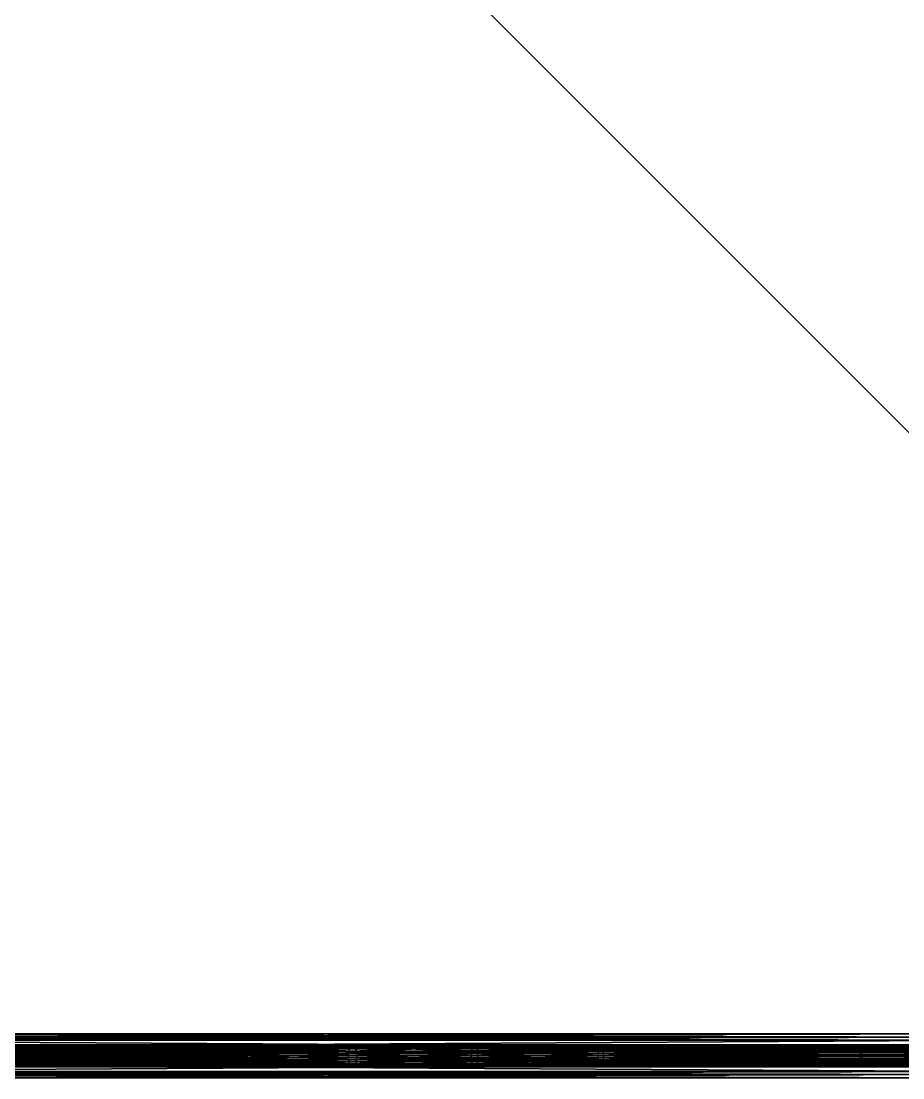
# Model space of a CAD drawing. Extents: x -12 to 200, y -2 to 100.
# Drawn here: x 31.38 to 71.42, y -1 to 47 of the extents above; entities that cross this region are included whole.
import ezdxf

# ---------------------------------------------------------------- set-up
doc = ezdxf.new("R2010")
doc.units = 0
doc.header["$MEASUREMENT"] = 0
for name, color, linetype in [('3õ', 7, 'CONTINUOUS'), ('DEFAULT', 7, 'CONTINUOUS'), ('´\xad.¯‗\xadÕþÛÓ', 7, 'CONTINUOUS'), ('´\xad.‗\xadÓÕÛ‗¯\xad.', 7, 'CONTINUOUS'), ('ÙÞÝ_±Ô└┬5', 7, 'CONTINUOUS')]:
    doc.layers.add(name, color=color, linetype=linetype)

msp = doc.modelspace()

# ---------------------------------------------------------------- linework, layer by layer
at = {"layer": 'DEFAULT', "color": 18, "linetype": 'Continuous'}
for points in [[(100, 0), (0, 0)], [(75.518, 0), (14.916, 0)]]:
    msp.add_lwpolyline(points, dxfattribs=at)
at = {"layer": 'ÙÞÝ_±Ô└┬5', "color": 18, "linetype": 'Continuous', "extrusion": (0, 1, 0)}
msp.add_arc((-75.518, 82.62), 68.824, 180.022, 331.704, dxfattribs=at)

# ---------------------------------------------------------------- meshes
at = {"layer": '3õ', "color": 4}
mesh = msp.add_polyface(dxfattribs=at)
corners = [(100, 0), (0, 0), (100, 100), (0, 100)]
mesh.append_faces([[corners[k] for k in face] for face in [(0, 3, 1)]], dxfattribs={"vtx0": -1, "color": 4})
mesh.append_faces([[corners[k] for k in face] for face in [(0, 2, 3)]], dxfattribs={"vtx2": -1, "color": 4})
at = {"layer": '3õ', "color": 18}
mesh = msp.add_polyface(dxfattribs=at)
corners = [(100, 0.5), (100, 0.427, -0.177), (100, 0.354, -0.354), (100, 0.177, -0.427), (100, 0, -0.5), (100, -0.177, -0.427), (100, -0.354, -0.354), (100, -0.427, -0.177), (100, -0.5), (100, -0.427, 0.177), (100, -0.354, 0.354), (100, -0.177, 0.427), (100, 0, 0.5), (100, 0.177, 0.427), (100, 0.354, 0.354), (100, 0.427, 0.177), (0, 0.5), (0, 0.427, -0.177), (0, 0.354, -0.354), (0, 0.177, -0.427), (0, 0, -0.5), (0, -0.177, -0.427), (0, -0.354, -0.354), (0, -0.427, -0.177), (0, -0.5), (0, -0.427, 0.177), (0, -0.354, 0.354), (0, -0.177, 0.427), (0, 0, 0.5), (0, 0.177, 0.427), (0, 0.354, 0.354), (0, 0.427, 0.177)]
mesh.append_faces([[corners[k] for k in face] for face in [(0, 17, 1), (1, 18, 2), (2, 19, 3), (3, 20, 4), (4, 21, 5), (5, 22, 6), (6, 23, 7), (7, 24, 8), (8, 25, 9), (9, 26, 10), (10, 27, 11), (11, 28, 12), (12, 29, 13), (13, 30, 14), (14, 31, 15), (15, 16, 0)]], dxfattribs={"vtx0": -1, "color": 18})
mesh.append_faces([[corners[k] for k in face] for face in [(0, 16, 17), (1, 17, 18), (2, 18, 19), (3, 19, 20), (4, 20, 21), (5, 21, 22), (6, 22, 23), (7, 23, 24), (8, 24, 25), (9, 25, 26), (10, 26, 27), (11, 27, 28), (12, 28, 29), (13, 29, 30), (14, 30, 31), (15, 31, 16)]], dxfattribs={"vtx2": -1, "color": 18})
at = {"layer": '3õ', "color": 80}
mesh = msp.add_polyface(dxfattribs=at)
corners = [(100, 0), (100, 0, 100), (0, 0), (0, 0, 100)]
mesh.append_faces([[corners[k] for k in face] for face in [(0, 3, 1)]], dxfattribs={"vtx0": -1, "color": 80})
mesh.append_faces([[corners[k] for k in face] for face in [(0, 2, 3)]], dxfattribs={"vtx2": -1, "color": 80})
at = {"layer": '´\xad.¯‗\xadÕþÛÓ', "color": 15}
mesh = msp.add_polyface(dxfattribs=at)
corners = [(75.992, 0, 81.739), (75.923, -0.354, 81.868), (75.854, -0.707, 81.997), (75.686, -0.854, 82.308), (75.518, -1, 82.62), (75.351, -0.854, 82.931), (75.183, -0.707, 83.242), (75.114, -0.354, 83.371), (75.044, 0, 83.5), (75.114, 0.354, 83.371), (75.183, 0.707, 83.242), (75.351, 0.854, 82.931), (75.518, 1, 82.62), (75.686, 0.854, 82.308), (75.854, 0.707, 81.997), (75.923, 0.354, 81.868), (15.39, 0, 49.119), (15.321, -0.354, 49.248), (15.251, -0.707, 49.377), (15.084, -0.854, 49.689), (14.916, -1, 50), (14.748, -0.854, 50.311), (14.581, -0.707, 50.623), (14.511, -0.354, 50.752), (14.442, 0, 50.881), (14.511, 0.354, 50.752), (14.581, 0.707, 50.623), (14.748, 0.854, 50.311), (14.916, 1, 50), (15.084, 0.854, 49.689), (15.251, 0.707, 49.377), (15.321, 0.354, 49.248)]
mesh.append_faces([[corners[k] for k in face] for face in [(0, 17, 1), (1, 18, 2), (2, 19, 3), (3, 20, 4), (4, 21, 5), (5, 22, 6), (6, 23, 7), (7, 24, 8), (8, 25, 9), (9, 26, 10), (10, 27, 11), (11, 28, 12), (12, 29, 13), (13, 30, 14), (14, 31, 15), (15, 16, 0)]], dxfattribs={"vtx0": -1, "color": 15})
mesh.append_faces([[corners[k] for k in face] for face in [(0, 16, 17), (1, 17, 18), (2, 18, 19), (3, 19, 20), (4, 20, 21), (5, 21, 22), (6, 22, 23), (7, 23, 24), (8, 24, 25), (9, 25, 26), (10, 26, 27), (11, 27, 28), (12, 28, 29), (13, 29, 30), (14, 30, 31), (15, 31, 16)]], dxfattribs={"vtx2": -1, "color": 15})
at = {"layer": '´\xad.‗\xadÓÕÛ‗¯\xad.', "color": 18}
mesh = msp.add_polyface(dxfattribs=at)
corners = [(23.067, 0.354, 38.608), (27.103, 0.354, 34.204), (27.155, 0.177, 34.256), (23.124, 0.177, 38.655), (27.207, 0, 34.308), (23.18, 0, 38.702), (27.155, -0.177, 34.256), (23.124, -0.177, 38.655), (27.103, -0.354, 34.204), (26.853, 0.5, 33.954), (31.279, 0.5, 29.898), (31.393, 0.427, 30.033), (26.978, 0.427, 34.079), (31.507, 0.354, 30.169), (31.554, 0.177, 30.225), (31.601, 0, 30.281), (31.554, -0.177, 30.225), (31.507, -0.354, 30.169), (31.393, -0.427, 30.033), (26.978, -0.427, 34.079), (31.279, -0.5, 29.898), (26.853, -0.5, 33.954), (31.166, -0.427, 29.762), (26.728, -0.427, 33.829), (31.052, -0.354, 29.627), (26.602, -0.354, 33.704), (31.005, -0.177, 29.571), (26.551, -0.177, 33.652), (30.958, 0, 29.514), (26.499, 0, 33.6), (31.005, 0.177, 29.571), (26.551, 0.177, 33.652), (31.052, 0.354, 29.627), (26.602, 0.354, 33.704), (31.166, 0.427, 29.762), (26.728, 0.427, 33.829), (36.043, 0.5, 26.243), (36.144, 0.427, 26.388), (36.246, 0.354, 26.533), (36.288, 0.177, 26.593), (36.33, 0, 26.653), (36.288, -0.177, 26.593), (36.246, -0.354, 26.533), (36.144, -0.427, 26.388), (36.043, -0.5, 26.243), (35.941, -0.427, 26.098), (35.84, -0.354, 25.953), (35.798, -0.177, 25.893), (35.756, 0, 25.833), (35.798, 0.177, 25.893), (35.84, 0.354, 25.953), (35.941, 0.427, 26.098)]
mesh.append_faces([[corners[k] for k in face] for face in [(9, 11, 12), (12, 13, 1), (1, 14, 2), (2, 15, 4), (4, 16, 6), (6, 17, 8), (8, 18, 19), (19, 20, 21), (21, 22, 23), (23, 24, 25), (25, 26, 27), (27, 28, 29), (29, 30, 31), (31, 32, 33), (33, 34, 35), (35, 10, 9), (10, 37, 11), (11, 38, 13), (13, 39, 14), (14, 40, 15), (15, 41, 16), (16, 42, 17), (17, 43, 18), (18, 44, 20), (20, 45, 22), (22, 46, 24), (24, 47, 26), (26, 48, 28), (28, 49, 30), (30, 50, 32), (32, 51, 34), (34, 36, 10)]], dxfattribs={"vtx0": -1, "color": 18})
mesh.append_faces([[corners[k] for k in face] for face in [(0, 1, 2), (3, 2, 4), (5, 4, 6), (7, 6, 8), (9, 10, 11), (12, 11, 13), (1, 13, 14), (2, 14, 15), (4, 15, 16), (6, 16, 17), (8, 17, 18), (19, 18, 20), (21, 20, 22), (23, 22, 24), (25, 24, 26), (27, 26, 28), (29, 28, 30), (31, 30, 32), (33, 32, 34), (35, 34, 10), (10, 36, 37), (18, 43, 44), (20, 44, 45), (22, 45, 46), (24, 46, 47), (26, 47, 48), (28, 48, 49), (30, 49, 50), (32, 50, 51), (34, 51, 36)]], dxfattribs={"vtx2": -1, "color": 18})
mesh = msp.add_polyface(dxfattribs=at)
corners = [(31.393, 0.427, 30.033), (36.144, 0.427, 26.388), (36.246, 0.354, 26.533), (31.507, 0.354, 30.169), (36.288, 0.177, 26.593), (31.554, 0.177, 30.225), (36.33, 0, 26.653), (31.601, 0, 30.281), (36.288, -0.177, 26.593), (31.554, -0.177, 30.225), (36.246, -0.354, 26.533), (31.507, -0.354, 30.169), (36.144, -0.427, 26.388), (36.043, 0.5, 26.243), (41.106, 0.5, 23.017), (41.195, 0.427, 23.17), (41.283, 0.354, 23.323), (41.32, 0.177, 23.387), (41.357, 0, 23.45), (41.32, -0.177, 23.387), (41.283, -0.354, 23.323), (41.195, -0.427, 23.17), (41.106, -0.5, 23.017), (36.043, -0.5, 26.243), (41.018, -0.427, 22.863), (35.941, -0.427, 26.098), (40.93, -0.354, 22.71), (35.84, -0.354, 25.953), (40.893, -0.177, 22.647), (35.798, -0.177, 25.893), (40.856, 0, 22.583), (35.756, 0, 25.833), (40.893, 0.177, 22.647), (35.798, 0.177, 25.893), (40.93, 0.354, 22.71), (35.84, 0.354, 25.953), (41.018, 0.427, 22.863), (35.941, 0.427, 26.098), (46.507, 0.427, 20.405), (46.582, 0.354, 20.565), (46.613, 0.177, 20.631), (46.644, 0, 20.698), (46.613, -0.177, 20.631), (46.582, -0.354, 20.565), (46.507, -0.427, 20.405), (46.432, -0.5, 20.244), (46.357, -0.427, 20.084), (46.283, -0.354, 19.924), (46.252, -0.177, 19.857), (46.221, 0, 19.791), (46.252, 0.177, 19.857), (46.283, 0.354, 19.924), (46.357, 0.427, 20.084), (46.432, 0.5, 20.244)]
mesh.append_faces([[corners[k] for k in face] for face in [(13, 15, 1), (1, 16, 2), (2, 17, 4), (4, 18, 6), (6, 19, 8), (8, 20, 10), (10, 21, 12), (12, 22, 23), (23, 24, 25), (25, 26, 27), (27, 28, 29), (29, 30, 31), (31, 32, 33), (33, 34, 35), (35, 36, 37), (37, 14, 13), (14, 38, 15), (15, 39, 16), (16, 40, 17), (17, 41, 18), (18, 42, 19), (19, 43, 20), (20, 44, 21), (21, 45, 22), (22, 46, 24), (24, 47, 26), (26, 48, 28), (28, 49, 30), (30, 50, 32), (32, 51, 34), (34, 52, 36), (36, 53, 14)]], dxfattribs={"vtx0": -1, "color": 18})
mesh.append_faces([[corners[k] for k in face] for face in [(0, 1, 2), (3, 2, 4), (5, 4, 6), (7, 6, 8), (9, 8, 10), (11, 10, 12), (13, 14, 15), (1, 15, 16), (2, 16, 17), (4, 17, 18), (6, 18, 19), (8, 19, 20), (10, 20, 21), (12, 21, 22), (23, 22, 24), (25, 24, 26), (27, 26, 28), (29, 28, 30), (31, 30, 32), (33, 32, 34), (35, 34, 36), (37, 36, 14), (22, 45, 46), (24, 46, 47), (26, 47, 48), (28, 48, 49), (30, 49, 50), (32, 50, 51), (34, 51, 52), (36, 52, 53)]], dxfattribs={"vtx2": -1, "color": 18})
mesh = msp.add_polyface(dxfattribs=at)
corners = [(41.106, 0.5, 23.017), (46.432, 0.5, 20.244), (46.507, 0.427, 20.405), (41.195, 0.427, 23.17), (46.582, 0.354, 20.565), (41.283, 0.354, 23.323), (46.613, 0.177, 20.631), (41.32, 0.177, 23.387), (46.644, 0, 20.698), (41.357, 0, 23.45), (46.613, -0.177, 20.631), (41.32, -0.177, 23.387), (46.582, -0.354, 20.565), (41.283, -0.354, 23.323), (46.507, -0.427, 20.405), (41.195, -0.427, 23.17), (46.432, -0.5, 20.244), (51.979, 0.5, 17.947), (52.04, 0.427, 18.113), (52.1, 0.354, 18.279), (52.125, 0.177, 18.348), (52.15, 0, 18.417), (52.125, -0.177, 18.348), (52.1, -0.354, 18.279), (52.04, -0.427, 18.113), (51.979, -0.5, 17.947), (51.919, -0.427, 17.78), (46.357, -0.427, 20.084), (51.858, -0.354, 17.614), (46.283, -0.354, 19.924), (51.833, -0.177, 17.545), (46.252, -0.177, 19.857), (51.808, 0, 17.476), (46.221, 0, 19.791), (51.833, 0.177, 17.545), (46.252, 0.177, 19.857), (51.858, 0.354, 17.614), (46.283, 0.354, 19.924), (51.919, 0.427, 17.78), (46.357, 0.427, 20.084), (57.751, 0.427, 16.312), (57.797, 0.354, 16.483), (57.816, 0.177, 16.554), (57.835, 0, 16.625), (57.816, -0.177, 16.554), (57.797, -0.354, 16.483), (57.751, -0.427, 16.312), (57.705, -0.5, 16.141), (57.66, -0.427, 15.97), (57.614, -0.354, 15.799), (57.595, -0.177, 15.729), (57.576, 0, 15.658), (57.595, 0.177, 15.729), (57.614, 0.354, 15.799), (57.66, 0.427, 15.97), (57.705, 0.5, 16.141)]
mesh.append_faces([[corners[k] for k in face] for face in [(1, 18, 2), (2, 19, 4), (4, 20, 6), (6, 21, 8), (8, 22, 10), (10, 23, 12), (12, 24, 14), (14, 25, 16), (16, 26, 27), (27, 28, 29), (29, 30, 31), (31, 32, 33), (33, 34, 35), (35, 36, 37), (37, 38, 39), (39, 17, 1), (17, 40, 18), (18, 41, 19), (19, 42, 20), (20, 43, 21), (21, 44, 22), (22, 45, 23), (23, 46, 24), (24, 47, 25), (25, 48, 26), (26, 49, 28), (28, 50, 30), (30, 51, 32), (32, 52, 34), (34, 53, 36), (36, 54, 38), (38, 55, 17)]], dxfattribs={"vtx0": -1, "color": 18})
mesh.append_faces([[corners[k] for k in face] for face in [(0, 1, 2), (3, 2, 4), (5, 4, 6), (7, 6, 8), (9, 8, 10), (11, 10, 12), (13, 12, 14), (15, 14, 16), (1, 17, 18), (2, 18, 19), (4, 19, 20), (6, 20, 21), (8, 21, 22), (10, 22, 23), (12, 23, 24), (14, 24, 25), (16, 25, 26), (27, 26, 28), (29, 28, 30), (31, 30, 32), (33, 32, 34), (35, 34, 36), (37, 36, 38), (39, 38, 17), (26, 48, 49), (28, 49, 50), (30, 50, 51), (32, 51, 52), (34, 52, 53), (36, 53, 54)]], dxfattribs={"vtx2": -1, "color": 18})
mesh = msp.add_polyface(dxfattribs=at)
corners = [(51.979, 0.5, 17.947), (57.705, 0.5, 16.141), (57.751, 0.427, 16.312), (52.04, 0.427, 18.113), (57.797, 0.354, 16.483), (52.1, 0.354, 18.279), (57.816, 0.177, 16.554), (52.125, 0.177, 18.348), (57.835, 0, 16.625), (52.15, 0, 18.417), (57.816, -0.177, 16.554), (52.125, -0.177, 18.348), (57.797, -0.354, 16.483), (52.1, -0.354, 18.279), (57.751, -0.427, 16.312), (52.04, -0.427, 18.113), (57.705, -0.5, 16.141), (51.979, -0.5, 17.947), (57.66, -0.427, 15.97), (51.919, 0.427, 17.78), (57.66, 0.427, 15.97), (63.567, 0.5, 14.842), (63.598, 0.427, 15.016), (63.629, 0.354, 15.19), (63.641, 0.177, 15.262), (63.654, 0, 15.334), (63.641, -0.177, 15.262), (63.629, -0.354, 15.19), (63.598, -0.427, 15.016), (63.567, -0.5, 14.842), (63.537, -0.427, 14.667), (63.506, -0.354, 14.493), (57.614, -0.354, 15.799), (63.493, -0.177, 14.421), (57.595, -0.177, 15.729), (63.48, 0, 14.349), (57.576, 0, 15.658), (63.493, 0.177, 14.421), (57.595, 0.177, 15.729), (63.506, 0.354, 14.493), (57.614, 0.354, 15.799), (63.537, 0.427, 14.667), (69.535, 0.427, 14.234), (69.551, 0.354, 14.41), (69.557, 0.177, 14.483), (69.564, 0, 14.556), (69.557, -0.177, 14.483), (69.551, -0.354, 14.41), (69.535, -0.427, 14.234), (69.52, -0.5, 14.058), (69.505, -0.427, 13.882), (69.489, -0.354, 13.705), (69.483, -0.177, 13.632), (69.476, 0, 13.559), (69.483, 0.177, 13.632), (69.489, 0.354, 13.705), (69.505, 0.427, 13.882), (69.52, 0.5, 14.058)]
mesh.append_faces([[corners[k] for k in face] for face in [(1, 22, 2), (2, 23, 4), (4, 24, 6), (6, 25, 8), (8, 26, 10), (10, 27, 12), (12, 28, 14), (14, 29, 16), (16, 30, 18), (18, 31, 32), (32, 33, 34), (34, 35, 36), (36, 37, 38), (38, 39, 40), (40, 41, 20), (20, 21, 1), (21, 42, 22), (22, 43, 23), (23, 44, 24), (24, 45, 25), (25, 46, 26), (26, 47, 27), (27, 48, 28), (28, 49, 29), (29, 50, 30), (30, 51, 31), (31, 52, 33), (33, 53, 35), (35, 54, 37), (37, 55, 39), (39, 56, 41), (41, 57, 21)]], dxfattribs={"vtx0": -1, "color": 18})
mesh.append_faces([[corners[k] for k in face] for face in [(0, 1, 2), (3, 2, 4), (5, 4, 6), (7, 6, 8), (9, 8, 10), (11, 10, 12), (13, 12, 14), (15, 14, 16), (17, 16, 18), (19, 20, 1), (1, 21, 22), (2, 22, 23), (4, 23, 24), (6, 24, 25), (8, 25, 26), (10, 26, 27), (12, 27, 28), (14, 28, 29), (16, 29, 30), (18, 30, 31), (32, 31, 33), (34, 33, 35), (36, 35, 37), (38, 37, 39), (40, 39, 41), (20, 41, 21), (31, 51, 52), (33, 52, 53), (35, 53, 54), (37, 54, 55)]], dxfattribs={"vtx2": -1, "color": 18})
mesh = msp.add_polyface(dxfattribs=at)
corners = [(63.567, 0.5, 14.842), (69.52, 0.5, 14.058), (69.535, 0.427, 14.234), (63.598, 0.427, 15.016), (69.551, 0.354, 14.41), (63.629, 0.354, 15.19), (69.557, 0.177, 14.483), (63.641, 0.177, 15.262), (69.564, 0, 14.556), (63.654, 0, 15.334), (69.557, -0.177, 14.483), (63.641, -0.177, 15.262), (69.551, -0.354, 14.41), (63.629, -0.354, 15.19), (69.535, -0.427, 14.234), (63.598, -0.427, 15.016), (69.52, -0.5, 14.058), (63.567, -0.5, 14.842), (69.505, -0.427, 13.882), (63.537, -0.427, 14.667), (69.489, -0.354, 13.705), (63.506, 0.354, 14.493), (69.489, 0.354, 13.705), (69.505, 0.427, 13.882), (63.537, 0.427, 14.667), (75.518, 0.5, 13.796), (75.518, 0.427, 13.973), (75.518, 0.354, 14.15), (75.518, 0.177, 14.223), (75.518, 0, 14.296), (75.518, -0.177, 14.223), (75.518, -0.354, 14.15), (75.518, -0.427, 13.973), (75.518, -0.5, 13.796), (75.518, -0.427, 13.619), (75.518, -0.354, 13.442), (75.518, -0.177, 13.369), (69.483, -0.177, 13.632), (75.518, 0, 13.296), (69.476, 0, 13.559), (75.518, 0.177, 13.369), (69.483, 0.177, 13.632), (75.518, 0.354, 13.442), (75.518, 0.427, 13.619), (81.501, 0.427, 14.234), (81.486, 0.354, 14.41), (81.479, 0.177, 14.483), (81.473, 0, 14.556), (81.479, -0.177, 14.483), (81.486, -0.354, 14.41), (81.501, -0.427, 14.234), (81.517, -0.5, 14.058), (81.532, -0.427, 13.882), (81.548, -0.354, 13.705), (81.554, -0.177, 13.632), (81.56, 0, 13.559), (81.554, 0.177, 13.632), (81.548, 0.354, 13.705), (81.532, 0.427, 13.882), (81.517, 0.5, 14.058)]
mesh.append_faces([[corners[k] for k in face] for face in [(1, 26, 2), (2, 27, 4), (4, 28, 6), (6, 29, 8), (8, 30, 10), (10, 31, 12), (12, 32, 14), (14, 33, 16), (16, 34, 18), (18, 35, 20), (20, 36, 37), (37, 38, 39), (39, 40, 41), (41, 42, 22), (22, 43, 23), (23, 25, 1), (25, 44, 26), (26, 45, 27), (27, 46, 28), (28, 47, 29), (29, 48, 30), (30, 49, 31), (31, 50, 32), (32, 51, 33), (33, 52, 34), (34, 53, 35), (35, 54, 36), (36, 55, 38), (38, 56, 40), (40, 57, 42), (42, 58, 43), (43, 59, 25)]], dxfattribs={"vtx0": -1, "color": 18})
mesh.append_faces([[corners[k] for k in face] for face in [(0, 1, 2), (3, 2, 4), (5, 4, 6), (7, 6, 8), (9, 8, 10), (11, 10, 12), (13, 12, 14), (15, 14, 16), (17, 16, 18), (19, 18, 20), (21, 22, 23), (24, 23, 1), (1, 25, 26), (2, 26, 27), (4, 27, 28), (6, 28, 29), (8, 29, 30), (10, 30, 31), (12, 31, 32), (14, 32, 33), (16, 33, 34), (18, 34, 35), (20, 35, 36), (37, 36, 38), (39, 38, 40), (41, 40, 42), (22, 42, 43), (23, 43, 25), (28, 46, 47), (29, 47, 48)]], dxfattribs={"vtx2": -1, "color": 18})

doc.saveas('drawing.dxf')
